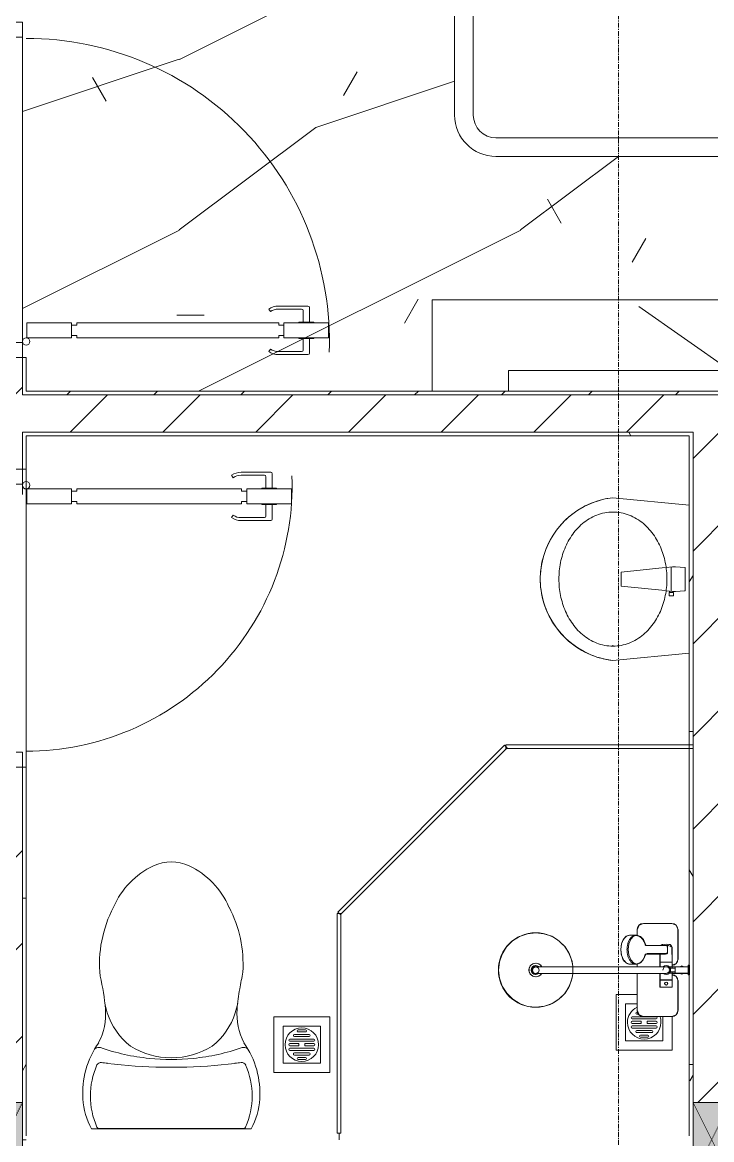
# Model space of a CAD drawing. Header units: millimetres. Extents: x 5357 to 259384, y -16348 to 109893.
# Drawn here: x 110452 to 112303, y 73337 to 76337 of the extents above; entities that cross this region are included whole.
import ezdxf

# ---------------------------------------------------------------- set-up
doc = ezdxf.new("R2010")
doc.units = ezdxf.units.MM
doc.linetypes.add('Dash', pattern=[6, 3, -3])
doc.linetypes.add('Grid Line', pattern=[22.225, 12.7, -3.175, 3.175, -3.175])
for name, color, linetype, lineweight in [('0-1', 7, 'Continuous', 5), ('A-DETL-GENF-1', 53, 'Continuous', 9), ('A-DOOR-1', 254, 'Continuous', 9), ('A-DOOR-2', 53, 'Continuous', 9), ('A-FLOR-1', 53, 'Continuous', 9), ('A-FLOR-PATT-1', 10, 'Continuous', 9), ('A-GLAZ-CURT-1', 254, 'Continuous', 9), ('A-GLAZ-CURT-2', 53, 'Continuous', 9), ('A-WALL-1', 9, 'Continuous', 18), ('A-WALL-2', 53, 'Continuous', 9), ('A-WALL-PATT-1', 10, 'Continuous', 9), ('A-WALL-PATT-2', 53, 'Continuous', 9), ('I-FURN-1', 254, 'Continuous', 9), ('I-WALL-1', 9, 'Continuous', 18), ('I-WALL-2', 53, 'Continuous', 9), ('M-EQPM-1', 254, 'Continuous', 9), ('M-EQPM-2', 53, 'Continuous', 9), ('P-SANR-FIXT', 6, 'Continuous', 9), ('P-SANR-FIXT-1', 254, 'Continuous', 9), ('P-SANR-FIXT-2', 53, 'Continuous', 9), ('P-SANR-FIXT-3', 221, 'Continuous', 9), ('S-COLS-2', 9, 'Continuous', 18), ('S-COLS-3', 53, 'Continuous', 9), ('S-COLS-4', 254, 'Continuous', 9), ('S-COLS-HDLN-1', 53, 'Dash', 9), ('S-GRID-1', 1, 'Grid Line', 9)]:
    doc.layers.add(name, color=color, linetype=linetype, lineweight=lineweight)
pattern_1 = [(45, (0, 0), (-124.4508, 124.4508), [])]
pattern_2 = [(45, (0, 0), (-116.67262, 116.67262), [])]
pattern_3 = [(0, (0, 0), (894.08, 223.52), [73.762, -596.798, 73.762, -596.798, -3576.32]), (0, (0, 0), (894.08, 223.52), [-1341.12, 73.762, -1267.358, 73.762, -596.798, -1564.64]), (0, (0, 0), (894.08, 223.52), [-3352.8, 73.762, -373.278, 73.762, -1043.838]), (120, (335.28, 111.76), (-640.614, 662.536), [73.762, -596.798, 73.762, -4173.118]), (120, (335.28, 111.76), (-640.614, 662.536), [-744.322, -596.798, 73.762, -1267.358, -2235.2]), (120, (335.28, 111.76), (-640.614, 662.536), [-2682.24, 73.762, -596.798, 73.762, -1490.878]), (120, (335.28, 111.76), (-640.614, 662.536), [-3426.562, -373.278, 73.762, -1043.838]), (240, (447.04, 558.8), (-253.466, -886.056), [73.762, -596.798, 73.762, -4173.118]), (240, (447.04, 558.8), (-253.466, -886.056), [-744.322, -596.798, 73.762, -1267.358, -2235.2]), (240, (447.04, 558.8), (-253.466, -886.056), [-2682.24, 73.762, -596.798, 73.762, -1490.878]), (240, (447.04, 558.8), (-253.466, -886.056), [-3426.562, -373.278, 73.762, -1043.838])]

# ---------------------------------------------------------------- blocks, each defined once
blk = doc.blocks.new('DOOR_CW_01 CANH MO-PANEL KINH - DIW_01-900x2200-CỬA GỖ VÂN LAMINATE-553375-TKCS_MB CẢNH QUAN CÂY XANH')
at = {"layer": 'A-DETL-GENF-1'}
for p, q in [((-397, -182), (-397, -62)), ((-397, -62), (-357, -62)), ((-357, -62), (-357, -182)), ((-357, -182), (-397, -182)), ((-397, -196), (-391, -196)), ((-397, -738), (-397, -196)), ((-391, -196), (-391, -182)), ((-391, -182), (-363, -182)), ((-363, -182), (-363, -196)), ((-357, -196), (-363, -196)), ((-357, -196), (-357, -738)), ((-433.9, -711.2), (-427.3, -715.8)), ((-320.1, -711.2), (-326.7, -715.8)), ((-442, -737), (-442, -816.5)), ((-434, -799.5), (-434, -737)), ((-397, -738), (-391, -738)), ((-391, -752), (-391, -738)), ((-357, -738), (-363, -738)), ((-363, -738), (-363, -752)), ((-320, -799.5), (-320, -737)), ((-312, -737), (-312, -816.5)), ((-357, -752), (-397, -752)), ((-397, -752), (-397, -872)), ((-363, -752), (-391, -752)), ((-357, -872), (-357, -752)), ((-399, -803.5), (-430, -803.5)), ((-399, -792.2), (-399, -831.8)), ((-397, -792.2), (-399, -792.2)), ((-397, -792.2), (-397, -831.8)), ((-357, -792.2), (-357, -831.8)), ((-357, -792.2), (-355, -792.2)), ((-355, -792.2), (-355, -831.8)), ((-355, -803.5), (-324, -803.5)), ((-399, -820.5), (-438, -820.5)), ((-399, -831.8), (-397, -831.8)), ((-355, -831.8), (-357, -831.8)), ((-355, -820.5), (-316, -820.5)), ((-397, -872), (-357, -872))]:
    blk.add_line(p, q, dxfattribs=at)
blk.add_circle((-407, -60), 10, dxfattribs=at)
for centre, radius, start, end in [((-407, -60), 814, 268, 0), ((-397, -737), 45, 145, 180), ((-397, -737), 37, 145, 180), ((-357, -737), 37, 0, 35), ((-357, -737), 45, 360, 35), ((-430, -799.5), 4, 180, 270), ((-324, -799.5), 4, 270, 0), ((-438, -816.5), 4, 180, 270), ((-316, -816.5), 4, 270, 0)]:
    blk.add_arc(centre, radius, start, end, dxfattribs=at)
at = {"layer": 'A-DOOR-2'}
for p, q in [((-450, -50), (-450, 50)), ((-450, 50), (-400, 50)), ((-400, 50), (-400, 0)), ((400, 0), (400, 50)), ((400, 50), (450, 50)), ((450, 50), (450, -50)), ((-410, 0), (-410, -50)), ((-400, 0), (-410, 0)), ((410, 0), (400, 0)), ((410, -50), (410, 0)), ((-410, -50), (-450, -50)), ((-407, -50), (-382, -50)), ((450, -50), (410, -50))]:
    blk.add_line(p, q, dxfattribs=at)
blk = doc.blocks.new('DOOR_CW_01 CANH MO-PANEL KINH - DIG_02-800x2200-CỬA NHÔM KÍNH-400864-TKCS_MB CẢNH QUAN CÂY XANH')
at = {"layer": 'A-DETL-GENF-1'}
for p, q in [((-347, 772), (-307, 772)), ((-347, 652), (-347, 772)), ((-307, 772), (-307, 652)), ((-349, 720.5), (-388, 720.5)), ((-349, 731.8), (-347, 731.8)), ((-349, 692.2), (-349, 731.8)), ((-347, 692.2), (-347, 731.8)), ((-307, 692.2), (-307, 731.8)), ((-305, 731.8), (-307, 731.8)), ((-305, 692.2), (-305, 731.8)), ((-305, 720.5), (-266, 720.5)), ((-392, 637), (-392, 716.5)), ((-384, 699.5), (-384, 637)), ((-349, 703.5), (-380, 703.5)), ((-347, 692.2), (-349, 692.2)), ((-307, 692.2), (-305, 692.2)), ((-305, 703.5), (-274, 703.5)), ((-270, 699.5), (-270, 637)), ((-262, 637), (-262, 716.5)), ((-307, 652), (-347, 652)), ((-347, 638), (-341, 638)), ((-347, 638), (-347, 196)), ((-313, 652), (-341, 652)), ((-341, 652), (-341, 638)), ((-313, 638), (-313, 652)), ((-307, 638), (-313, 638)), ((-307, 196), (-307, 638)), ((-383.9, 611.2), (-377.3, 615.8)), ((-270.1, 611.2), (-276.7, 615.8)), ((-347, 196), (-341, 196)), ((-307, 182), (-347, 182)), ((-347, 182), (-347, 62)), ((-341, 196), (-341, 182)), ((-341, 182), (-313, 182)), ((-307, 196), (-313, 196)), ((-313, 182), (-313, 196)), ((-307, 62), (-307, 182)), ((-347, 62), (-307, 62))]:
    blk.add_line(p, q, dxfattribs=at)
blk.add_circle((-357, 60), 10, dxfattribs=at)
for centre, radius, start, end in [((-357, 60), 714, 360, 92), ((-388, 716.5), 4, 90, 180), ((-266, 716.5), 4, 0, 90), ((-380, 699.5), 4, 90, 180), ((-274, 699.5), 4, 0, 90), ((-347, 637), 45, 180, 215), ((-347, 637), 37, 180, 215), ((-307, 637), 37, 325, 0), ((-307, 637), 45, 325, 0)]:
    blk.add_arc(centre, radius, start, end, dxfattribs=at)
at = {"layer": 'A-DOOR-2'}
for p, q in [((-360, 50), (-400, 50)), ((-400, 50), (-400, -50)), ((-360, 0), (-360, 50)), ((-357, 50), (-332, 50)), ((400, 50), (360, 50)), ((360, 50), (360, 0)), ((400, -50), (400, 50)), ((-350, 0), (-360, 0)), ((-350, -50), (-350, 0)), ((360, 0), (350, 0)), ((350, 0), (350, -50)), ((-400, -50), (-350, -50)), ((350, -50), (400, -50))]:
    blk.add_line(p, q, dxfattribs=at)
blk = doc.blocks.new('TOILET - TOILET-400871-TKCS_MB CẢNH QUAN CÂY XANH')
at = {"layer": 'P-SANR-FIXT-2'}
for p, q in [((-171.7, 330.3), (-178.6, 355.5)), ((171.7, 330.3), (178.6, 355.5)), ((214.2, 19), (-214.2, 19)), ((194, 19.9), (-194, 19.9))]:
    blk.add_line(p, q, dxfattribs=at)
for centre, radius, start, end in [((45.1, 528.6), 217.6, 115.2282, 156.7784), ((0, 624.4), 111.7, 64.7718, 115.2282), ((-45.1, 528.6), 217.6, 23.2216, 64.7718), ((137.1, 461.2), 329.8, 152.3122, 185.6513), ((-137.1, 461.2), 329.8, 356.3165, 27.6878), ((-719.2, 297.5), 544.3, 4.5441, 13.9464), ((-1948.3, 805.1), 2171.2, 349.1051, 350.319), ((719.2, 297.5), 544.3, 169.7121, 175.4559), ((-343.5, 327.4), 167.3, 332.62, 4.5441), ((-0.4, 384), 179.5, 197.4036, 232.5964), ((0.4, 384), 179.5, 307.4036, 342.5964), ((343.5, 327.4), 167.3, 175.4559, 207.38), ((-4, 115.7), 233.6, 144.7853, 164.7039), ((0, 416), 206.1, 237.9268, 270), ((0, 416), 206.1, 270, 302.0732), ((4, 115.7), 233.6, 15.2961, 35.2147), ((-195, 224.1), 13.8, 71.0073, 129.3276), ((0.6, 792.1), 586.9, 251.0073, 264.1678), ((-0.6, 792.1), 586.9, 275.8322, 288.9927), ((195, 224.1), 13.8, 50.6724, 108.9927), ((-9.8, 107.2), 207.3, 156.2862, 203.7138), ((-189.1, 185.5), 11.7, 82.4212, 154.5895), ((178.9, 2951.3), 2778.4, 262.4212, 262.7649), ((-14.3, 1400.4), 1215.6, 262.593, 269.6026), ((0, 786.7), 581.5, 264.1678, 275.8322), ((0, 3462.8), 3278, 269.6026, 270.3974), ((14.3, 1400.4), 1215.6, 270.3974, 277.407), ((-178.9, 2951.3), 2778.4, 277.2351, 277.5788), ((189.1, 185.5), 11.7, 25.4105, 97.5788), ((9.8, 107.2), 207.3, 336.2862, 23.7138), ((1.9, 114.1), 239.7, 164.7039, 183.5487), ((-1.9, 114.1), 239.7, 356.4513, 15.2961), ((-46.1, 111.1), 191.6, 183.5487, 208.7191), ((46.1, 111.1), 191.6, 331.2809, 356.4513), ((-193.7, 26.4), 6.48, 203.7138, 267.6832), ((193.7, 26.4), 6.48, 272.3168, 336.2862)]:
    blk.add_arc(centre, radius, start, end, dxfattribs=at)
blk = doc.blocks.new('93925000_0001 - 93925000_top_dwg_93925000_T-348115-TKCS_MB CẢNH QUAN CÂY XANH')
at = {"layer": 'P-SANR-FIXT'}
for p, q in [((-125, -47.4), (-125, -123.4)), ((-29.3, -30.4), (-108, -30.4)), ((-46.3, -78.4), (-46.3, -46.7)), ((-27.2, -47.1), (-26.1, -47.1)), ((21.5, -45.9), (60.6, -46.7)), ((29.3, -30.4), (108, -30.4)), ((125, -47.4), (125, -123.4)), ((-27.2, -77.9), (-26.1, -77.9)), ((-9, -412.5), (-9, -62.5)), ((9, -62.5), (9, -412.5)), ((43, -78.7), (21.5, -79.2)), ((43, -64.7), (43, -117.7)), ((65.8, -117.7), (65.8, -64.7)), ((42.7, -117.9), (42.7, -117.9)), ((43.2, -117.6), (43.2, -117.5)), ((65.6, -117.5), (65.6, -117.6)), ((66.1, -117.9), (66.1, -117.9)), ((-108, -140.4), (-9, -140.4)), ((9, -140.4), (16.1, -140.4)), ((15.4, -159.1), (15.8, -143.3)), ((108, -140.4), (92.7, -140.4)), ((93, -143.3), (93.4, -159.1))]:
    blk.add_line(p, q, dxfattribs=at)
at = {"layer": 'P-SANR-FIXT', "flags": 128}
for points in [[(-45.8, -46.1), (-27.2, -46.1), (-27.2, -78.9), (-45.8, -78.9)], [(-26.1, -46), (-26.1, -78.9), (-9, -79)], [(21.5, -47.4), (21.5, -79.1), (9, -79)]]:
    blk.add_lwpolyline(points, dxfattribs=at)
at = {"layer": 'P-SANR-FIXT'}
for centre, radius in [((-36.5, -62.5), 3.95), ((0, -412.5), 100)]:
    blk.add_circle(centre, radius, dxfattribs=at)
for centre, radius, start, end in [((-108, -47.4), 17, 90, 180), ((-45.8, -46.6), 0.5, 90, 180), ((-29.3, -47.4), 17, 4.7626, 90), ((0, -62.5), 12, 318.5904, 221.4096), ((0, -62.5), 9, 90, 180.0008), ((0, -62.5), 9, 360, 90), ((29.3, -47.4), 17, 90, 175.2374), ((45.9, -61.8), 2.75, 130.8294, 155.1929), ((46.1, -62.1), 3.08, 110.5459, 130.8294), ((54.4, -334.8), 275.9, 88.2683, 91.7343), ((59.7, -57.1), 10.5, 38.6491, 85.492), ((108, -47.4), 17, 360, 90), ((-45.8, -78.4), 0.5, 180, 270), ((45.7, -61.8), 2.59, 155.1929, 175.7071), ((-11.1, -67.1), 76.9, 1.7693, 4.1075), ((65.2, -72.4), 3.46, 323.2522, 79.3541), ((51.7, -159.9), 42.8, 109.7779, 113.2977), ((52.5, -162.2), 45.2, 106.1472, 109.7766), ((53.2, -164.5), 47.7, 103.9355, 106.1665), ((39.1, -108.2), 10.4, 284.3956, 285.5116), ((40.8, -114.2), 4.19, 285.5116, 289.9665), ((40.2, -112.5), 6, 289.9665, 292.7061), ((41.4, -115.3), 2.96, 292.7061, 296.5405), ((41.3, -115.1), 3.16, 296.9591, 300.8286), ((41.8, -115.8), 2.26, 300.8286, 305.287), ((42.1, -116.4), 1.64, 305.287, 309.9326), ((42.6, -116.9), 0.906, 309.9326, 315.24), ((66.5, -116.6), 1.39, 229.6335, 235.1234), ((66.3, -116.8), 1.08, 225.1702, 229.6335), ((67.3, -115.4), 2.79, 235.1234, 238.7439), ((67.2, -115.6), 2.6, 238.7439, 243.4573), ((67.8, -114.4), 3.89, 243.9189, 246.8313), ((68.1, -113.8), 4.52, 246.843, 250.4792), ((68.3, -113.2), 5.24, 250.478, 254.0406), ((68.5, -112.7), 5.75, 254.0357, 256.0561), ((55.4, -165.2), 48.4, 73.8659, 76.0481), ((56.2, -162.4), 45.5, 70.241, 73.86), ((57.4, -159.2), 42.1, 66.6693, 70.2637), ((-108, -123.4), 17, 180, 270), ((32.6, -143.6), 16.9, 172.414, 179.1297), ((33.7, -143.7), 17.9, 164.9525, 172.4168), ((35.2, -144.2), 19.5, 157.9614, 164.9563), ((37.1, -144.9), 21.6, 151.4775, 157.9654), ((39.3, -146.1), 24, 145.4892, 151.4815), ((41.5, -147.6), 26.8, 139.9517, 145.4927), ((43.6, -149.4), 29.5, 134.7867, 139.9744), ((46.2, -152), 33.2, 130.0223, 134.7808), ((47.7, -153.8), 35.5, 125.4414, 130.0144), ((49.9, -156.8), 39.2, 121.1773, 125.4365), ((50.6, -157.9), 40.5, 119.697, 121.1761), ((51, -158.7), 41.5, 117.0276, 119.7085), ((52.2, -161.1), 44.1, 113.3199, 117.0258), ((56.5, -161.3), 44.3, 62.9815, 66.6728), ((58, -158.4), 41.1, 60.2783, 62.9855), ((57.7, -158.9), 41.7, 58.8444, 60.2824), ((59.2, -156.4), 38.7, 54.5377, 58.8482), ((60.9, -154), 35.8, 50.0034, 54.5405), ((62.8, -151.7), 32.8, 45.1921, 50.0042), ((65, -149.6), 29.8, 40.0487, 45.1896), ((87.6, -128.4), 1.5, 180, 187.5386), ((87.6, -128.4), 1.5, 258.6057, 270), ((67.2, -147.7), 26.8, 34.5125, 40.0422), ((69.4, -146.2), 24.2, 28.5363, 34.4919), ((73.8, -143.9), 19.2, 21.6374, 28.9183), ((71.2, -145), 22.1, 15.4436, 21.6374), ((76.8, -143.4), 16.2, 7.1859, 15.4436), ((73.9, -143.8), 19.1, 1.2699, 7.1859), ((108, -123.4), 17, 270, 360), ((32.7, -159), 17.3, 181.3198, 222.2619), ((76, -159), 17.4, 317.3098, 358.6393), ((54.2, -123), 60.6, 259.1395, 270.1494), ((54.2, -119.5), 64.1, 270.1494, 280.3637), ((0, -412.5), 18, 120.2491, 59.7509), ((0, -412.5), 12.2, 137.7946, 42.2054), ((0, -412.5), 9, 180, 0)]:
    blk.add_arc(centre, radius, start, end, dxfattribs=at)
for points, degree in [([(-12.9, 0), (-12.9, -1.5), (-12.9, -3)], 2), ([(12.9, 0), (0, 0), (-12.8, 0)], 2), ([(12.8, 0), (12.9, 0), (12.9, 0)], 2), ([(12.9, 0), (12.9, -1.5), (12.9, -3)], 2), ([(-12.9, -3), (0, -3), (12.8, -3)], 2), ([(-12.8, -3), (-12.9, -3), (-12.9, -3)], 2), ([(-8.5, -3.8), (-8.5, -20.9), (-8.5, -38)], 2), ([(8.5, -3.8), (8.5, -20.9), (8.5, -38)], 2), ([(-5, -46), (-15.5, -46), (-26.1, -46)], 2), ([(-8.5, -38), (0, -38), (8.5, -38)], 2), ([(-5, -38), (-5, -44.8), (-5, -51.6)], 2), ([(5, -38), (5, -44.8), (5, -51.6)], 2), ([(5, -46), (13.3, -46), (21.5, -46)], 2), ([(46.1, -59), (45.8, -59), (45.6, -59), (45.4, -59.1), (45.2, -59.1), (45, -59.2)], 5), ([(65.6, -61.6), (65.6, -60.8), (65.5, -60), (64.3, -59), (63.5, -59), (62.7, -59)], 5), ([(43.2, -61.6), (43.1, -62.2), (43.3, -62.8), (43, -63.5), (43, -64.1), (43, -64.7)], 5), ([(42.8, -182.5), (33, -180.6), (24.7, -176.4), (19.9, -170.7)], 3), ([(88.8, -170.8), (83.9, -176.5), (75.6, -180.7), (65.8, -182.5)], 3)]:
    blk.add_open_spline(points, degree=degree, dxfattribs=at)
for points, weights in [([(-9.3, -3), (-8.5, -3), (-8.5, -3.8)], [1, 0.707106775639, 1]), ([(9.3, -3), (8.5, -3), (8.5, -3.8)], [1, 0.707106765177, 1]), ([(21.5, -45.9), (21.5, -45.7), (21.5, -47.4)], [0.874147445041, 0.908470869121, 1]), ([(67.9, -74.4), (66.9, -75.7), (65.8, -76.4)], [1, 0.991614392871, 1]), ([(54.4, -167.3), (15.8, -167.3), (15.8, -143.6)], [1, 0.707106781187, 1]), ([(93, -143.6), (93, -167.3), (54.4, -167.3)], [1, 0.707106781187, 1])]:
    blk.add_rational_spline(points, weights, degree=2, dxfattribs=at)
blk.add_open_spline([(68, -50.6), (68.4, -51.1), (68.6, -51.7), (68.7, -53.5), (68.2, -54.7), (66.1, -57), (64.6, -58.1), (62.7, -59)], degree=3, knots=[0.3623591, 0.3623591, 0.3623591, 0.3623591, 0.4991435, 0.4991435, 0.7494159, 0.7494159, 0.9564651, 0.9564651, 0.9564651, 0.9564651], dxfattribs=at)
blk = doc.blocks.new('93925000_0001 - 93925000_top_dwg-348114-TKCS_MB CẢNH QUAN CÂY XANH')
blk.add_blockref('93925000_0001 - 93925000_top_dwg_93925000_T-348115-TKCS_MB CẢNH QUAN CÂY XANH', (0, 0))
blk = doc.blocks.new('93925000_0001 - 93925000_3D_low_dwg-348120-TKCS_MB CẢNH QUAN CÂY XANH')
at = {"layer": 'P-SANR-FIXT'}
for p, q in [((-13, 0.4), (-12.1, 0.4)), ((-13, 0.4), (-11.6, 0.4)), ((-13, 0.4), (-12.1, 0.4)), ((-13, 0.4), (-11.6, 0.4)), ((-13, -2.4), (-13, 0.4)), ((-13, -2.4), (-13, 0.4)), ((-12.1, 0.4), (-9.1, 0.4)), ((-12.1, 0.4), (-9.1, 0.4)), ((-8, 0.4), (-11.6, 0.4)), ((-8, 0.4), (-11.6, 0.4)), ((-9.1, 0.4), (-5, 0.4)), ((-9.1, 0.4), (-5, 0.4)), ((-2.7, 0.4), (-8, 0.4)), ((-2.7, 0.4), (-8, 0.4)), ((-5, 0.4), (0, 0.4)), ((-5, 0.4), (0, 0.4)), ((2.9, 0.4), (-2.7, 0.4)), ((2.9, 0.4), (-2.7, 0.4)), ((0, 0.4), (5.1, 0.4)), ((0, 0.4), (5.1, 0.4)), ((8.2, 0.4), (2.9, 0.4)), ((8.2, 0.4), (2.9, 0.4)), ((5.1, 0.4), (9, 0.4)), ((5.1, 0.4), (9, 0.4)), ((11.6, 0.4), (8.2, 0.4)), ((11.6, 0.4), (8.2, 0.4)), ((9, 0.4), (12, 0.4)), ((9, 0.4), (12, 0.4)), ((13, 0.4), (11.6, 0.4)), ((13, 0.4), (11.6, 0.4)), ((12, 0.4), (13, 0.4)), ((12, 0.4), (13, 0.4)), ((13, -2.4), (13, 0.4)), ((13, -2.4), (13, 0.4)), ((-12.1, -2.4), (-13, -2.4)), ((-13, -2.4), (-11.6, -2.4)), ((-12.1, -2.4), (-13, -2.4)), ((-13, -2.4), (-11.6, -2.4)), ((-9.1, -2.4), (-12.1, -2.4)), ((-9.1, -2.4), (-12.1, -2.4)), ((-11.6, -2.4), (-8.5, -2.4)), ((-11.6, -2.4), (-8.9, -2.4)), ((-11.1, -20.1), (-8.9, -14.6)), ((-8.9, -25.2), (-11.1, -20.1)), ((-5, -2.4), (-9.1, -2.4)), ((-8.9, -45.6), (-8.9, -2.4)), ((-6.1, -2.4), (-8.5, -2.4)), ((-8.5, -52.2), (-8.5, -2.4)), ((-0.3, -2.4), (-6.1, -2.4)), ((0, -2.4), (-5, -2.4)), ((-0.3, -2.4), (6.1, -2.4)), ((5.1, -2.4), (0, -2.4)), ((5.1, -2.4), (9, -2.4)), ((6.1, -2.4), (8.5, -2.4)), ((11.6, -2.4), (8.5, -2.4)), ((8.5, -2.4), (8.5, -52.2)), ((8.9, -2.4), (8.9, -45.6)), ((11.6, -2.4), (8.9, -2.4)), ((11.1, -20.1), (8.9, -15)), ((8.9, -25.6), (11.1, -20.1)), ((9, -2.4), (12, -2.4)), ((9, -2.4), (12, -2.4)), ((13, -2.4), (11.6, -2.4)), ((13, -2.4), (11.6, -2.4)), ((12, -2.4), (13, -2.4)), ((12, -2.4), (13, -2.4)), ((-125, -47), (-120, -35)), ((-120, -35), (-125, -47)), ((-125, -123), (-125, -47)), ((-125, -47), (-125, -123)), ((-120, -35), (-108, -30)), ((-108, -30), (-120, -35)), ((-108, -30), (-29.2, -30)), ((-29.2, -30), (-108, -30)), ((-46.3, -45.7), (-27.2, -45.6)), ((-46.3, -46.9), (-46.3, -45.7)), ((-46.3, -45.7), (-46.3, -46.9)), ((-46.3, -50.5), (-46.3, -46.9)), ((-46.3, -50.5), (-46.3, -56.1)), ((-46.3, -56.1), (-46.3, -62.1)), ((-40.5, -62.1), (-39.4, -59.4)), ((-36.6, -58.1), (-39.4, -59.4)), ((-36.6, -58.1), (-33.6, -59.3)), ((-33.6, -59.3), (-32.5, -62.1)), ((-29.2, -30), (-17.2, -35)), ((-17.2, -35), (-29.2, -30)), ((-27.2, -46.8), (-27.2, -45.6)), ((-27.2, -45.6), (-27.2, -46.8)), ((-27.2, -46.8), (-27.2, -50.4)), ((-27.2, -56), (-27.2, -50.4)), ((-27.2, -62.1), (-27.2, -56)), ((-26.1, -46.8), (-26.1, -45.6)), ((-8.5, -45.6), (-26.1, -45.6)), ((-26.1, -46.8), (-26.1, -50.4)), ((-26.1, -56), (-26.1, -50.4)), ((-26.1, -62.1), (-26.1, -56)), ((-17.2, -35), (-12.8, -45.6)), ((-12.8, -45.6), (-17.2, -35)), ((-11.1, -57.5), (-12, -62.1)), ((-11.2, -57.7), (-12, -62.1)), ((-8.5, -53.6), (-11.2, -57.7)), ((-8.5, -53.6), (-11.2, -57.7)), ((-11.1, -57.5), (-11.2, -57.7)), ((-5.4, -54.9), (-9, -62.1)), ((-4.4, -50.9), (-8.5, -53.6)), ((-4.4, -50.9), (-8.5, -53.6)), ((-5.4, -54.9), (-6.9, -57.9)), ((0, -53.1), (-5.4, -54.9)), ((-4.6, -51), (-4.4, -50.9)), ((0, -50.1), (-4.4, -50.9)), ((4.4, -50.9), (0, -50.1)), ((4.4, -50.9), (4.6, -51)), ((4.4, -50.9), (8.5, -53.6)), ((4.4, -50.9), (8.5, -53.6)), ((9, -62.1), (6.4, -55.7)), ((21.5, -45.6), (8.5, -45.6)), ((11.1, -57.5), (8.5, -53.6)), ((11.2, -57.7), (8.5, -53.6)), ((11.2, -57.7), (8.5, -53.6)), ((11.1, -57.5), (11.2, -57.7)), ((12, -62.1), (11.2, -57.7)), ((12, -62.1), (11.2, -57.7)), ((17.2, -35), (12.8, -45.6)), ((12.8, -45.6), (17.2, -35)), ((17.2, -35), (29.2, -30)), ((17.2, -35), (29.2, -30)), ((21.5, -45.6), (60.6, -46.1)), ((21.5, -46.8), (21.5, -45.6)), ((21.5, -46.8), (21.5, -50.4)), ((21.5, -56), (21.5, -50.4)), ((21.5, -62.1), (21.5, -56)), ((29.2, -30), (108, -30)), ((108, -30), (29.2, -30)), ((44.3, -58.6), (44.2, -112.9)), ((65.4, -58.6), (44.3, -58.6)), ((60.6, -46.1), (66.7, -50.3)), ((63.6, -52.2), (62.2, -49.2)), ((65.4, -58.6), (65.4, -112.9)), ((66.7, -50.3), (69.5, -62.1)), ((108, -30), (120, -35)), ((120, -35), (108, -30)), ((120, -35), (125, -47)), ((125, -47), (120, -35)), ((125, -47), (125, -123)), ((125, -123), (125, -47)), ((-46.3, -68.1), (-46.3, -62.1)), ((-46.3, -73.7), (-46.3, -68.1)), ((-46.3, -77.3), (-46.3, -73.7)), ((-46.3, -78.5), (-46.3, -77.3)), ((-46.3, -78.5), (-46.3, -77.3)), ((-46.3, -78.5), (-27.2, -78.6)), ((-40.5, -62.1), (-39.3, -64.9)), ((-36.5, -66.1), (-39.3, -64.9)), ((-33.6, -64.8), (-36.5, -66.1)), ((-33.6, -64.8), (-32.5, -62.1)), ((-27.2, -68.2), (-27.2, -62.1)), ((-27.2, -73.8), (-27.2, -68.2)), ((-27.2, -77.4), (-27.2, -73.8)), ((-27.2, -77.4), (-27.2, -78.6)), ((-27.2, -78.6), (-27.2, -77.4)), ((-26.1, -68.2), (-26.1, -62.1)), ((-26.1, -73.8), (-26.1, -68.2)), ((-26.1, -77.4), (-26.1, -73.8)), ((-26.1, -78.6), (-26.1, -77.4)), ((-26.1, -78.6), (-9, -78.6)), ((-12, -62.1), (-11.2, -66.5)), ((-12, -62.1), (-11.2, -66.5)), ((-11.1, -66.7), (-11.2, -66.5)), ((-11.2, -66.5), (-9, -69.8)), ((-11.1, -66.7), (-9, -69.9)), ((-9, -62.1), (-9, -66.3)), ((-9, -79.5), (-9, -66.3)), ((-9, -79.5), (-9, -94.5)), ((6.4, -68.5), (0, -71.1)), ((9, -62.1), (9, -66.5)), ((9, -79.6), (9, -66.5)), ((9, -69.8), (11.2, -66.5)), ((9, -69.8), (11.2, -66.5)), ((9, -69.8), (11.1, -66.7)), ((9, -78.6), (21.5, -78.6)), ((9, -79.6), (9, -94.6)), ((11.1, -66.7), (12, -62.1)), ((11.1, -66.7), (11.2, -66.5)), ((11.2, -66.5), (12, -62.1)), ((21.5, -68.2), (21.5, -62.1)), ((21.5, -73.8), (21.5, -68.2)), ((21.5, -77.4), (21.5, -73.8)), ((21.5, -78.6), (21.5, -77.4)), ((21.5, -78.6), (44.3, -78.3)), ((43.3, -68.3), (43.8, -62.2)), ((43.3, -68.3), (44.3, -66.2)), ((44.3, -70.3), (43.3, -68.3)), ((66.3, -68.3), (65.8, -61.6)), ((66.7, -73.9), (69.5, -62.1)), ((-9, -94.5), (-9, -122.1)), ((9, -94.6), (9, -122.1)), ((42.7, -116.4), (27.2, -123.6)), ((44.2, -112.9), (42.7, -116.4)), ((65.4, -112.9), (67, -116.4)), ((67, -116.4), (82.2, -123.4)), ((-120, -135), (-125, -123)), ((-125, -123), (-120, -135)), ((-108, -140), (-120, -135)), ((-120, -135), (-108, -140)), ((-8.8, -140), (-108, -140)), ((-108, -140), (-8.8, -140)), ((-9, -122.1), (-9, -352.1)), ((16.1, -140), (8.8, -140)), ((8.8, -140), (16.1, -140)), ((9, -352.1), (9, -122.1)), ((16, -140.4), (19, -131.1)), ((16, -140.4), (16, -160.1)), ((19.3, -150.1), (16, -140.4)), ((27.2, -123.6), (19, -131.1)), ((82.2, -123.4), (90.4, -130.7)), ((90.7, -149.6), (82.5, -157.2)), ((90.4, -130.7), (93.7, -140.4)), ((90.7, -149.6), (93.7, -140.4)), ((108, -140), (93.6, -140)), ((93.6, -140), (108, -140)), ((93.7, -140.4), (93.7, -160.1)), ((108, -140), (120, -135)), ((108, -140), (120, -135)), ((125, -123), (120, -135)), ((120, -135), (125, -123)), ((16, -160.1), (18.8, -169)), ((19.3, -169.7), (16, -160.1)), ((27.5, -157.3), (19.3, -150.1)), ((25.5, -175.3), (19.3, -169.7)), ((27.5, -157.3), (39.8, -162.4)), ((39.8, -182), (27.5, -177)), ((39.8, -162.4), (54.8, -164.2)), ((70.6, -162.2), (54.8, -164.2)), ((70.6, -162.2), (82.5, -157.2)), ((82.5, -176.8), (70.6, -181.9)), ((82.2, -177), (79.6, -178.1)), ((90.7, -169.3), (82.5, -176.8)), ((93.7, -160.1), (90.7, -169.3)), ((39.6, -182), (54.8, -183.9)), ((39.8, -182), (54.8, -183.9)), ((54.8, -183.9), (70.6, -181.9)), ((54.8, -183.9), (69.3, -182.2)), ((-42.5, -321.4), (-61.8, -333.3)), ((-21.4, -314.2), (-42.5, -321.4)), ((-9, -312.8), (-21.4, -314.2)), ((22.5, -314.4), (9, -312.9)), ((43, -321.6), (22.5, -314.4)), ((61.9, -333.3), (43, -321.6)), ((-77.7, -348.9), (-89.8, -367.9)), ((-61.8, -333.3), (-77.7, -348.9)), ((-9, -374.4), (-9, -352.1)), ((9, -374.3), (9, -352.1)), ((78.8, -350.3), (61.9, -333.3)), ((90.5, -369.3), (78.8, -350.3)), ((-97.3, -388.9), (-100, -411.9)), ((-89.8, -367.9), (-97.3, -388.9)), ((-9, -394.7), (-9, -374.4)), ((9, -394.5), (9, -374.3)), ((97.6, -390.1), (90.5, -369.3)), ((-100, -411.9), (-97.6, -433.8)), ((-16.7, -404), (-18.5, -411.9)), ((-18.5, -411.9), (-18.5, -411.9)), ((-18.5, -411.9), (-16.5, -420.1)), ((-11.8, -397.7), (-16.7, -404)), ((-12, -411.9), (-9, -404.4)), ((-8.3, -420.6), (-12, -411.9)), ((-9, -396.3), (-11.8, -397.7)), ((-9, -394.7), (-9, -407.6)), ((-5.4, -404.7), (-9, -411.9)), ((-9, -407.6), (-9, -411.9)), ((-9, -411.9), (-9, -411.9)), ((-5.4, -404.7), (-6.3, -405.5)), ((-5.4, -419.1), (-6.2, -418.4)), ((-5.4, -404.7), (0, -402.9)), ((0, -420.9), (-5.4, -419.1)), ((0, -420.9), (-5.4, -419.1)), ((5.4, -404.7), (0, -402.9)), ((5.4, -419.1), (0, -420.9)), ((5.4, -419.1), (0, -420.9)), ((9, -411.9), (5.4, -404.7)), ((5.4, -404.7), (6.2, -405.4)), ((5.4, -419.1), (9, -411.6)), ((5.4, -419.1), (9, -411.9)), ((6.2, -418.4), (5.4, -419.1)), ((8.7, -420.2), (12, -411.9)), ((9, -394.5), (9, -407.4)), ((11.7, -397.6), (9, -396.3)), ((12, -411.9), (9, -404.9)), ((9, -411.9), (9, -407.4)), ((9, -411.6), (9, -411.9)), ((11.7, -397.6), (16.7, -403.7)), ((11.7, -397.6), (16.7, -403.7)), ((18.5, -411.9), (16.5, -420.1)), ((16.7, -403.7), (18.5, -411.9)), ((16.7, -403.7), (18.5, -411.9)), ((18.5, -411.9), (18.5, -411.9)), ((100, -411.9), (97.5, -433.9)), ((100, -411.9), (97.6, -390.1)), ((-97.6, -433.8), (-90.5, -454.4)), ((-16.5, -420.1), (-11.3, -426.5)), ((-11.3, -426.5), (-3.9, -430)), ((0, -423.9), (-8.3, -420.6)), ((-3.9, -430), (4.1, -429.9)), ((8.7, -420.2), (0, -423.9)), ((4.1, -429.9), (11.7, -426.2)), ((16.5, -420.1), (11.7, -426.2)), ((89.8, -455.8), (97.5, -433.9)), ((-90.5, -454.4), (-78.4, -473.9)), ((-78.4, -473.9), (-62.2, -490.2)), ((61.9, -490.4), (78, -474.5)), ((78, -474.5), (89.8, -455.8)), ((-62.2, -490.2), (-43.5, -501.9)), ((-43.5, -501.9), (-22.2, -509.4)), ((-22.2, -509.4), (-0.1, -511.9)), ((-0.1, -511.9), (22.1, -509.4)), ((22.1, -509.4), (42.9, -502.2)), ((42.9, -502.2), (61.9, -490.4))]:
    blk.add_line(p, q, dxfattribs=at)
blk = doc.blocks.new('93925000_0001 - FMM 93925000-401075-TKCS_MB CẢNH QUAN CÂY XANH')
at = {"extrusion": (0, 0, -1), "zscale": -1, "rotation": 180}
for name in ['93925000_0001 - 93925000_top_dwg-348114-TKCS_MB CẢNH QUAN CÂY XANH', '93925000_0001 - 93925000_3D_low_dwg-348120-TKCS_MB CẢNH QUAN CÂY XANH']:
    blk.add_blockref(name, (0, 0), dxfattribs=at)
blk = doc.blocks.new('bonruatreo - Chậu rửa-V129-TKCS_MB CẢNH QUAN CÂY XANH')
at = {"layer": 'P-SANR-FIXT-2'}
for p, q in [((-218.6, 205), (-198.4, 0)), ((-177.8, 205), (-180.6, 205)), ((198.4, 0), (218.6, 205)), ((-198.4, 0), (198.4, 0)), ((165, 0), (-165, 0))]:
    blk.add_line(p, q, dxfattribs=at)
at = {"layer": 'P-SANR-FIXT-2', "flags": 128}
blk.add_lwpolyline([(-218.6, 205), (-217.4, 213.7), (-215.9, 222.4), (-214, 231), (-211.8, 239.5), (-209.3, 247.9), (-206.4, 256.2), (-203.2, 264.4), (-199.6, 272.5), (-195.8, 280.4), (-191.6, 288.1), (-187.1, 295.7), (-182.3, 303.1), (-177.3, 310.3), (-171.9, 317.3), (-166.3, 324.1), (-160.4, 330.6), (-154.2, 336.9), (-147.8, 342.9), (-141.2, 348.7), (-134.3, 354.2), (-127.3, 359.4), (-120, 364.4), (-112.5, 369), (-104.9, 373.4), (-97.1, 377.4), (-89.1, 381.2), (-81, 384.6), (-72.7, 387.6), (-64.4, 390.4), (-55.9, 392.8), (-47.3, 394.8), (-38.7, 396.6), (-30, 397.9), (-21.3, 399), (-12.5, 399.6), (-3.7, 400), (5.1, 399.9), (13.9, 399.6), (22.6, 398.8), (31.4, 397.8), (40.1, 396.3), (48.7, 394.5), (57.2, 392.4), (65.7, 390), (74, 387.2), (82.2, 384.1), (90.3, 380.6), (98.3, 376.8), (106.1, 372.7), (113.7, 368.3), (121.1, 363.6), (128.4, 358.7), (135.4, 353.4), (142.2, 347.8), (148.8, 342), (155.2, 335.9), (161.3, 329.6), (167.2, 323), (172.8, 316.2), (178.1, 309.2), (183.1, 302), (187.8, 294.6), (192.2, 287), (196.4, 279.2), (200.2, 271.3), (203.7, 263.2), (206.8, 255), (209.7, 246.6), (212.2, 238.2), (214.3, 229.7), (216.1, 221.1), (217.6, 212.4), (218.6, 205)], dxfattribs=at)
at = {"layer": 'P-SANR-FIXT-2'}
blk.add_arc((0, 180), 220, 6.525, 173.475, dxfattribs=at)
for points in [[(-180, 205), (-180, 212.4), (-178.6, 227.3), (-172.4, 248.8), (-162.5, 268.9), (-149.4, 287), (-133.8, 303), (-116.1, 316.6), (-96.9, 327.9), (-76.5, 336.8), (-55.2, 343.5), (-33.3, 347.9), (-11.2, 350.1), (11.1, 350.1), (33.3, 347.9), (55.2, 343.5), (76.5, 336.8), (96.9, 327.9), (116.1, 316.6), (133.8, 302.9), (149.5, 287), (162.5, 268.8), (172.4, 248.8), (178.6, 227.3), (180, 212.4), (180, 205)], [(180, 205), (180, 197.6), (178.6, 182.7), (172.4, 161.2), (162.5, 141.2), (149.5, 123), (133.8, 107.1), (116.1, 93.4), (96.9, 82.1), (76.5, 73.2), (55.2, 66.5), (33.3, 62.1), (11.1, 59.9), (-11.2, 59.9), (-33.3, 62.1), (-55.2, 66.5), (-76.5, 73.2), (-96.9, 82.1), (-116.1, 93.4), (-133.8, 107), (-149.4, 123), (-162.5, 141.1), (-172.4, 161.2), (-178.6, 182.7), (-180, 197.6), (-180, 205)]]:
    blk.add_open_spline(points, degree=3, dxfattribs=at)
at = {"layer": 'P-SANR-FIXT-3'}
for p, q in [((-18.5, 182.5), (-31, 64.7)), ((18.5, 182.5), (-18.5, 182.5)), ((31, 64.7), (18.5, 182.5)), ((-31.2, 62.3), (-32.2, 52.9)), ((33, 45.4), (31.2, 62.3)), ((-35.6, 54.2), (-44.7, 54.2)), ((-44.7, 54.2), (-44.7, 42.8)), ((-44.7, 42.8), (-35.6, 42.8)), ((-35.6, 52.9), (-35.6, 54.2)), ((-32.2, 52.9), (-35.6, 52.9)), ((-35.6, 44.2), (-35.6, 52.9)), ((-35.6, 42.8), (-35.6, 44.2)), ((-35.6, 44.2), (-33.1, 44.2)), ((-32.2, 52.9), (-33.1, 44.2)), ((-33, 37.3), (-31.4, 12.2)), ((32.7, 48.5), (-32.7, 48.5)), ((31.4, 12.2), (33, 37.3)), ((-30.2, 11), (30.2, 11))]:
    blk.add_line(p, q, dxfattribs=at)
for centre, radius, start, end in [((5.5, 41.4), 38.7, 175.8543, 186.034), ((-5.5, 41.4), 38.7, 353.966, 6.034), ((-30.1, 12.3), 1.3, 183.5997, 268.7722), ((30.1, 12.3), 1.3, 271.2278, 356.4003)]:
    blk.add_arc(centre, radius, start, end, dxfattribs=at)
blk = doc.blocks.new('THU NUOC - THU NUOC-V72-TKCS_MB CẢNH QUAN CÂY XANH')
at = {"layer": 'M-EQPM-2'}
for p, q in [((-66.3, -70.6), (-66.3, 79.4)), ((-66.3, 79.4), (-10.2, 79.4)), ((-10.2, 54.4), (-41.3, 54.4)), ((-41.3, 54.4), (-41.3, -45.6)), ((-11, 32.1), (-8.2, 32.1)), ((-23.3, 19.6), (40.9, 19.6)), ((40.9, 13.6), (-23.3, 13.6)), ((-23.3, 7.2), (0.7, 7.2)), ((0.7, 1.2), (-23.3, 1.2)), ((-5.8, 26.1), (-11, 26.1)), ((0.7, 7.2), (0.7, 1.2)), ((16.7, 1.2), (16.7, 7.2)), ((16.7, 7.2), (40.9, 7.2)), ((40.9, 1.2), (16.7, 1.2)), ((58.7, -45.6), (58.7, 19.9)), ((83.7, 20.3), (83.7, -70.6)), ((-23.3, -4.8), (40.9, -4.8)), ((40.9, -10.8), (-23.3, -10.8)), ((-11, -17.3), (28.5, -17.3)), ((28.5, -23.3), (-11, -23.3)), ((-1.1, -29.6), (18.5, -29.6)), ((-41.3, -45.6), (58.7, -45.6)), ((18.5, -35.6), (-1.1, -35.6)), ((83.7, -70.6), (-66.3, -70.6))]:
    blk.add_line(p, q, dxfattribs=at)
for centre, radius, start, end in [((8.7, 4.4), 45, 115.0825, 180), ((8.7, 4.4), 45, 115.0825, 180), ((-11, 29.1), 3, 90, 270), ((8.7, 4.4), 45, 180, 0), ((8.7, 4.4), 45, 180, 360), ((-23.3, 16.6), 3, 90, 270), ((-23.3, 4.2), 3, 90, 270), ((40.9, 16.6), 3, 270, 90), ((40.9, 4.2), 3, 270, 90), ((8.7, 4.4), 45, 0, 20.2407), ((8.7, 4.4), 45, 360, 20.2407), ((-23.3, -7.8), 3, 90, 270), ((-11, -20.3), 3, 90, 270), ((-1.1, -32.6), 3, 90, 270), ((18.5, -32.6), 3, 270, 90), ((28.5, -20.3), 3, 270, 90), ((40.9, -7.8), 3, 270, 90)]:
    blk.add_arc(centre, radius, start, end, dxfattribs=at)
blk = doc.blocks.new('THU NUOC - THU NUOC-V56-TKCS_MB CẢNH QUAN CÂY XANH')
at = {"layer": 'M-EQPM-2'}
for p, q in [((-66.3, -70.6), (-66.3, 79.4)), ((-66.3, 79.4), (83.7, 79.4)), ((83.7, 79.4), (83.7, -70.6)), ((58.7, 54.4), (-41.3, 54.4)), ((-41.3, 54.4), (-41.3, -45.6)), ((-11, 32.1), (28.5, 32.1)), ((-1.1, 44.5), (18.5, 44.5)), ((18.5, 38.5), (-1.1, 38.5)), ((58.7, -45.6), (58.7, 54.4)), ((-23.3, 19.6), (40.9, 19.6)), ((40.9, 13.6), (-23.3, 13.6)), ((-23.3, 7.2), (0.7, 7.2)), ((0.7, 1.2), (-23.3, 1.2)), ((28.5, 26.1), (-11, 26.1)), ((0.7, 7.2), (0.7, 1.2)), ((16.7, 1.2), (16.7, 7.2)), ((16.7, 7.2), (40.9, 7.2)), ((40.9, 1.2), (16.7, 1.2)), ((-23.3, -4.8), (40.9, -4.8)), ((40.9, -10.8), (-23.3, -10.8)), ((-11, -17.3), (28.5, -17.3)), ((28.5, -23.3), (-11, -23.3)), ((-1.1, -29.6), (18.5, -29.6)), ((-41.3, -45.6), (58.7, -45.6)), ((18.5, -35.6), (-1.1, -35.6)), ((83.7, -70.6), (-66.3, -70.6))]:
    blk.add_line(p, q, dxfattribs=at)
for centre, radius, start, end in [((8.7, 4.4), 45, 0, 180), ((8.7, 4.4), 45, 360, 180), ((-11, 29.1), 3, 90, 270), ((-1.1, 41.5), 3, 90, 270), ((18.5, 41.5), 3, 270, 90), ((28.5, 29.1), 3, 270, 90), ((8.7, 4.4), 45, 180, 0), ((8.7, 4.4), 45, 180, 360), ((-23.3, 16.6), 3, 90, 270), ((-23.3, 4.2), 3, 90, 270), ((40.9, 16.6), 3, 270, 90), ((40.9, 4.2), 3, 270, 90), ((-23.3, -7.8), 3, 90, 270), ((-11, -20.3), 3, 90, 270), ((-1.1, -32.6), 3, 90, 270), ((18.5, -32.6), 3, 270, 90), ((28.5, -20.3), 3, 270, 90), ((40.9, -7.8), 3, 270, 90)]:
    blk.add_arc(centre, radius, start, end, dxfattribs=at)
blk = doc.blocks.new('System Panel - Glazed-850628-TKCS_MB CẢNH QUAN CÂY XANH')
at = {"layer": 'A-GLAZ-CURT-2'}
for p, q in [((295.3, 5), (-295.3, 5)), ((-295.3, 5), (-295.3, -5)), ((295.3, -5), (295.3, 5)), ((-295.3, -5), (295.3, -5))]:
    blk.add_line(p, q, dxfattribs=at)
blk = doc.blocks.new('System Panel - Glazed-850629-TKCS_MB CẢNH QUAN CÂY XANH')
at = {"layer": 'A-GLAZ-CURT-2'}
for p, q in [((316.6, 5), (-316.6, 5)), ((-316.6, 5), (-316.6, -5)), ((316.6, -5), (316.6, 5)), ((-316.6, -5), (316.6, -5))]:
    blk.add_line(p, q, dxfattribs=at)
blk = doc.blocks.new('System Panel - Glazed-850630-TKCS_MB CẢNH QUAN CÂY XANH')
at = {"layer": 'A-GLAZ-CURT-2'}
for p, q in [((251.1, 5), (-251.1, 5)), ((-251.1, 5), (-251.1, -5)), ((251.1, -5), (251.1, 5)), ((-251.1, -5), (251.1, -5))]:
    blk.add_line(p, q, dxfattribs=at)
blk = doc.blocks.new('G1_SOF - BO TRU - 100x200-V58-TKCS_MB CẢNH QUAN CÂY XANH')
at = {"layer": 'S-COLS-3'}
blk.add_hatch(color=256, dxfattribs=at).paths.add_polyline_path([(50, -100), (50, 100), (-50, 100), (-50, -100)])
at = {"layer": 'S-COLS-2'}
for p, q in [((50, 100), (-50, 100)), ((-50, 100), (-50, -100)), ((50, -100), (50, 100)), ((-50, -100), (50, -100))]:
    blk.add_line(p, q, dxfattribs=at)
at = {"layer": 'S-COLS-HDLN-1'}
for p, q in [((50, 100), (-50, -100)), ((-50, 100), (50, -100))]:
    blk.add_line(p, q, dxfattribs=at)
blk = doc.blocks.new('GIUONG NGU-2TAB-1600x2000 - GIUONG NGU-2TAB-1600x2000-842839-TKCS_MB CẢNH QUAN CÂY XANH')
at = {"layer": 'I-FURN-1'}
for p, q in [((458.5, -50), (458.5, -1938.9)), ((458.5, -1938.9), (458.5, -50)), ((508.5, -1938.9), (508.5, -100)), ((1997.1, -2000), (569.6, -2000)), ((569.6, -2050), (1997.1, -2050)), ((1997.1, -2050), (569.6, -2050))]:
    blk.add_line(p, q, dxfattribs=at)
for radius in [111.1, 111.1, 61.1]:
    blk.add_arc((569.6, -1938.9), radius, 180, 270, dxfattribs=at)
blk = doc.blocks.new('RES_BAN AN - RES_BAN AN-V114-TKCS_MB CẢNH QUAN CÂY XANH')
at = {"layer": 'I-FURN-1'}
for p, q in [((0, 250), (1600, 250)), ((0, 5), (0, 250)), ((1600, 250), (1600, 5))]:
    blk.add_line(p, q, dxfattribs=at)
blk = doc.blocks.new('KE TIVI-2 - KE TIVI-2-V115-TKCS_MB CẢNH QUAN CÂY XANH')
at = {"layer": 'I-FURN-1'}
for p, q in [((0, 60), (-245.7, 232.1)), ((213, 209.1), (0, 60)), ((-595.6, 60), (595.6, 60)), ((-595.6, 5), (-595.6, 60)), ((595.6, 60), (595.6, 5))]:
    blk.add_line(p, q, dxfattribs=at)
blk = doc.blocks.new('NCV_TKTC_TANG 1_rvt-1-TKCS_MB CẢNH QUAN CÂY XANH')
at = {"layer": 'A-FLOR-PATT-1'}
h = blk.add_hatch(dxfattribs=at)
h.set_pattern_fill('FP_5', color=256, style=0, pattern_type=2)
h.set_pattern_definition([(0, (0, 0), (1788.16, 447.04), [73.762, -1267.358, 73.762, -1267.358, -7152.64]), (0, (0, 0), (1788.16, 447.04), [-2682.24, 73.762, -2608.478, 73.762, -1267.358, -3129.28]), (0, (0, 0), (1788.16, 447.04), [-6705.6, 73.762, -820.318, 73.762, -2161.438]), (120, (670.56, 223.5), (-1281.228, 1325.072), [73.762, -1267.358, 73.762, -8419.998]), (120, (670.56, 223.5), (-1281.228, 1325.072), [-1414.882, -1267.358, 73.762, -2608.478, -4470.4]), (120, (670.56, 223.5), (-1281.228, 1325.072), [-5364.48, 73.762, -1267.358, 73.762, -3055.518]), (120, (670.56, 223.5), (-1281.228, 1325.072), [-6779.362, -820.318, 73.762, -2161.438]), (240, (894.1, 1117.6), (-506.932, -1772.112), [73.762, -1267.358, 73.762, -8419.998]), (240, (894.1, 1117.6), (-506.932, -1772.112), [-1414.882, -1267.358, 73.762, -2608.478, -4470.4]), (240, (894.1, 1117.6), (-506.932, -1772.112), [-5364.48, 73.762, -1267.358, 73.762, -3055.518]), (240, (894.1, 1117.6), (-506.932, -1772.112), [-6779.362, -820.318, 73.762, -2161.438])])
h.paths.add_polyline_path([(114002.6, 75336.9), (114052.6, 75336.9), (114052.6, 75346.9), (114742.6, 75346.9), (114742.6, 76526.9), (114192.6, 76526.9), (114192.6, 78026.9), (113712.3, 78026.9), (113712.3, 77576.6), (113262.3, 77576.6), (113262.3, 76088), (113258.5, 76059.3), (113247.4, 76032.5), (113229.8, 76009.5), (113206.7, 75991.8), (113179.9, 75980.7), (113151.2, 75976.9), (111723.7, 75976.9), (111695, 75980.7), (111668.2, 75991.8), (111645.2, 76009.5), (111627.5, 76032.5), (111616.4, 76059.3), (111612.6, 76088), (111612.6, 77576.6), (111162.6, 77576.6), (111162.6, 78026.9), (110462.6, 78026.9), (110462.6, 76337), (110452.6, 76336.9), (110452.6, 75437), (110462.6, 75437), (110462.6, 75346.9), (111552.6, 75346.9), (111552.6, 75592), (113152.6, 75592), (113152.6, 75346.9), (113252.6, 75346.9), (113252.6, 75336.9), (113690.9, 75336.9)])
h = blk.add_hatch(dxfattribs=at)
h.set_pattern_fill('FP_4', color=256, style=0, pattern_type=2)
h.set_pattern_definition([(216.87, (366.52, 916.3), (2748.89673, 1832.6049), [458.15, -4123.35]), (206.565, (916.3, 641.4), (-916.3012, -916.2996), [1024.455, -1024.455]), (198.435, (916.3, 183.26), (-1832.59854, -916.30195), [579.52, -2318.076])])
h.paths.add_polyline_path([(114002.6, 75336.9), (114052.6, 75336.9), (114052.6, 75346.9), (114742.6, 75346.9), (114742.6, 76526.9), (114192.6, 76526.9), (114192.6, 78026.9), (113712.3, 78026.9), (113712.3, 77576.6), (113262.3, 77576.6), (113262.3, 76088), (113258.5, 76059.3), (113247.4, 76032.5), (113229.8, 76009.5), (113206.7, 75991.8), (113179.9, 75980.7), (113151.2, 75976.9), (111723.7, 75976.9), (111695, 75980.7), (111668.2, 75991.8), (111645.2, 76009.5), (111627.5, 76032.5), (111616.4, 76059.3), (111612.6, 76088), (111612.6, 77576.6), (111162.6, 77576.6), (111162.6, 78026.9), (110462.6, 78026.9), (110462.6, 76337), (110452.6, 76336.9), (110452.6, 75437), (110462.6, 75437), (110462.6, 75346.9), (111552.6, 75346.9), (111552.6, 75592), (113152.6, 75592), (113152.6, 75346.9), (113252.6, 75346.9), (113252.6, 75336.9), (113690.9, 75336.9)])
at = {"layer": 'A-WALL-PATT-1'}
h = blk.add_hatch(dxfattribs=at)
h.set_pattern_fill('FP_2', color=256, style=0, pattern_type=2)
h.set_pattern_definition(pattern_1)
h.paths.add_polyline_path([(110352.6, 73436.9), (110452.6, 73436.9), (110452.6, 74337), (110352.6, 74337)])
h.paths.add_polyline_path([(110352.6, 75137), (110452.6, 75137), (110452.6, 75437), (110352.6, 75437), (110352.6, 75374.7)])
h = blk.add_hatch(dxfattribs=at)
h.set_pattern_fill('FP_2', color=256, style=0, pattern_type=2)
h.set_pattern_definition(pattern_1)
h.paths.add_polyline_path([(111875.3, 75236.9), (112352.6, 75236.9), (112352.6, 75336.9), (110452.6, 75336.9), (110452.6, 75236.9), (110664.8, 75236.9)])
h = blk.add_hatch(dxfattribs=at)
h.set_pattern_fill('FP_11', color=256, style=0, pattern_type=2)
h.set_pattern_definition(pattern_3)
h.paths.add_polyline_path([(112242.6, 75226.9), (112252.6, 75226.9), (112252.6, 75236.9), (110452.6, 75236.9), (110452.6, 75226.9), (112177.9, 75226.9)])
h = blk.add_hatch(dxfattribs=at)
h.set_pattern_fill('FP_11', color=256, style=0, pattern_type=2)
h.set_pattern_definition(pattern_3)
h.paths.add_polyline_path([(110462.6, 73336.9), (110462.6, 74337), (110452.6, 74337), (110452.6, 73336.9)])
h.paths.add_polyline_path([(110462.6, 75137), (110462.6, 75226.9), (110452.6, 75226.9), (110452.6, 75137)])
h = blk.add_hatch(dxfattribs=at)
h.set_pattern_fill('FP_11', color=256, style=0, pattern_type=2)
h.set_pattern_definition(pattern_3)
h.paths.add_polyline_path([(112252.6, 73346.9), (112252.6, 75226.9), (112242.6, 75226.9), (112242.6, 73346.9)])
h = blk.add_hatch(dxfattribs=at)
h.set_pattern_fill('FP_2', color=256, style=0, pattern_type=2)
h.set_pattern_definition(pattern_1)
h.paths.add_polyline_path([(112352.6, 73436.9), (112352.6, 75236.9), (112252.6, 75236.9), (112252.6, 73436.9)])
at = {"layer": 'A-WALL-PATT-2'}
h = blk.add_hatch(dxfattribs=at)
h.set_pattern_fill('FP_10', color=256, style=0, pattern_type=2)
h.set_pattern_definition(pattern_2)
h.paths.add_polyline_path([(110452.6, 75346.9), (110462.6, 75346.9), (110462.6, 75437), (110452.6, 75437), (110452.6, 75374.7)])
h.paths.add_polyline_path([(110462.6, 76337), (110462.6, 78026.9), (110452.6, 78026.9), (110452.6, 76337)])
h = blk.add_hatch(dxfattribs=at)
h.set_pattern_fill('FP_10', color=256, style=0, pattern_type=2)
h.set_pattern_definition(pattern_2)
h.paths.add_polyline_path([(113085.7, 75336.9), (113252.6, 75336.9), (113252.6, 75346.9), (110452.6, 75346.9), (110452.6, 75336.9), (112480.5, 75336.9)])
h.paths.add_polyline_path([(114752.6, 75336.9), (114752.6, 75346.9), (114052.6, 75346.9), (114052.6, 75336.9), (114296.1, 75336.9)])
at = {"layer": 'A-FLOR-1'}
for p, q in [((110452.6, 76297), (110452.6, 75477)), ((111752, 74386.9), (112242.6, 74386.9)), ((111302.6, 73336.9), (111302.6, 73353.9))]:
    blk.add_line(p, q, dxfattribs=at)
at = {"layer": 'A-WALL-1'}
for p, q in [((110452.6, 75336.9), (110452.6, 75346.9)), ((112352.6, 75336.9), (110452.6, 75336.9)), ((110452.6, 75226.9), (110452.6, 75236.9)), ((110452.6, 75236.9), (112252.6, 75236.9)), ((112252.6, 75236.9), (112252.6, 73436.9))]:
    blk.add_line(p, q, dxfattribs=at)
at = {"layer": 'A-WALL-2'}
for p, q in [((110452.6, 76297), (110452.6, 75477)), ((110452.6, 75346.9), (110452.6, 75437)), ((110452.6, 75437), (110452.6, 75346.9)), ((110452.6, 75137), (110452.6, 75226.9)), ((110452.6, 75226.9), (110452.6, 75137)), ((110452.6, 73436.9), (110452.6, 74337)), ((110452.6, 74337), (110452.6, 73436.9))]:
    blk.add_line(p, q, dxfattribs=at)
at = {"layer": 'I-WALL-1'}
for p, q in [((110462.6, 75437), (110452.6, 75437)), ((110462.6, 75346.9), (110462.6, 75437)), ((110452.6, 75346.9), (110452.6, 75336.9)), ((110452.6, 75336.9), (112352.6, 75336.9)), ((113252.6, 75346.9), (110462.6, 75346.9)), ((112252.6, 75236.9), (110452.6, 75236.9)), ((110452.6, 75236.9), (110452.6, 75226.9)), ((110462.6, 75226.9), (112242.6, 75226.9)), ((110462.6, 75137), (110462.6, 75226.9)), ((112242.6, 75226.9), (112242.6, 75040.4)), ((112252.6, 75226.9), (112252.6, 75236.9)), ((112252.6, 73436.9), (112252.6, 75226.9)), ((110452.6, 75137), (110462.6, 75137)), ((112242.6, 74643.5), (112242.6, 73346.9)), ((110462.6, 74337), (110452.6, 74337)), ((110462.6, 73346.9), (110462.6, 74337)), ((110452.6, 73336.9), (110462.6, 73336.9))]:
    blk.add_line(p, q, dxfattribs=at)
at = {"layer": 'I-WALL-2'}
blk.add_line((110462.6, 75137), (110462.6, 74337), dxfattribs=at)
at = {"layer": 'A-DOOR-1'}
for name, p, rotation in [('DOOR_CW_01 CANH MO-PANEL KINH - DIW_01-900x2200-CỬA GỖ VÂN LAMINATE-553375-TKCS_MB CẢNH QUAN CÂY XANH', (110402.6, 75887), 89.99999999999908), ('DOOR_CW_01 CANH MO-PANEL KINH - DIG_02-800x2200-CỬA NHÔM KÍNH-400864-TKCS_MB CẢNH QUAN CÂY XANH', (110402.6, 74737), 269.9999999999991)]:
    blk.add_blockref(name, p, dxfattribs=dict(at, rotation=rotation))
at = {"layer": 'A-GLAZ-CURT-1'}
for name, p, rotation in [('System Panel - Glazed-850629-TKCS_MB CẢNH QUAN CÂY XANH', (111526.4, 74168.5), 44.99999999999893), ('System Panel - Glazed-850628-TKCS_MB CẢNH QUAN CÂY XANH', (111302.6, 73649.3), 89.99999999999919)]:
    blk.add_blockref(name, p, dxfattribs=dict(at, rotation=rotation))
blk.add_blockref('System Panel - Glazed-850630-TKCS_MB CẢNH QUAN CÂY XANH', (112001.4, 74392.4), dxfattribs=at)
at = {"layer": 'I-FURN-1'}
for name, p in [('GIUONG NGU-2TAB-1600x2000 - GIUONG NGU-2TAB-1600x2000-842839-TKCS_MB CẢNH QUAN CÂY XANH', (111154.1, 78026.9)), ('RES_BAN AN - RES_BAN AN-V114-TKCS_MB CẢNH QUAN CÂY XANH', (111552.6, 75342)), ('KE TIVI-2 - KE TIVI-2-V115-TKCS_MB CẢNH QUAN CÂY XANH', (112352.6, 75342))]:
    blk.add_blockref(name, p, dxfattribs=at)
at = {"layer": 'M-EQPM-1'}
for name, p in [('THU NUOC - THU NUOC-V72-TKCS_MB CẢNH QUAN CÂY XANH', (112112.8, 73647.5)), ('THU NUOC - THU NUOC-V56-TKCS_MB CẢNH QUAN CÂY XANH', (111193.8, 73587.5))]:
    blk.add_blockref(name, p, dxfattribs=at)
at = {"layer": 'P-SANR-FIXT-1'}
for name, p, rotation in [('bonruatreo - Chậu rửa-V129-TKCS_MB CẢNH QUAN CÂY XANH', (112242.6, 74842), 89.99999999999937), ('93925000_0001 - FMM 93925000-401075-TKCS_MB CẢNH QUAN CÂY XANH', (112242.6, 73792.4), 89.9999999999997)]:
    blk.add_blockref(name, p, dxfattribs=dict(at, rotation=rotation))
blk.add_blockref('TOILET - TOILET-400871-TKCS_MB CẢNH QUAN CÂY XANH', (110852.2, 73346.9), dxfattribs=at)
at = {"layer": 'S-COLS-4'}
for p in [(110402.6, 73336.9), (112302.6, 73336.9)]:
    blk.add_blockref('G1_SOF - BO TRU - 100x200-V58-TKCS_MB CẢNH QUAN CÂY XANH', p, dxfattribs=at)

msp = doc.modelspace()

# ---------------------------------------------------------------- linework, layer by layer
at = {"layer": 'S-GRID-1'}
msp.add_line((112052.6, 20960.6), (112052.6, 80482.7), dxfattribs=at)

# ---------------------------------------------------------------- block references
at = {"layer": '0-1'}
msp.add_blockref('NCV_TKTC_TANG 1_rvt-1-TKCS_MB CẢNH QUAN CÂY XANH', (0, 0), dxfattribs=at)

doc.saveas('drawing.dxf')
